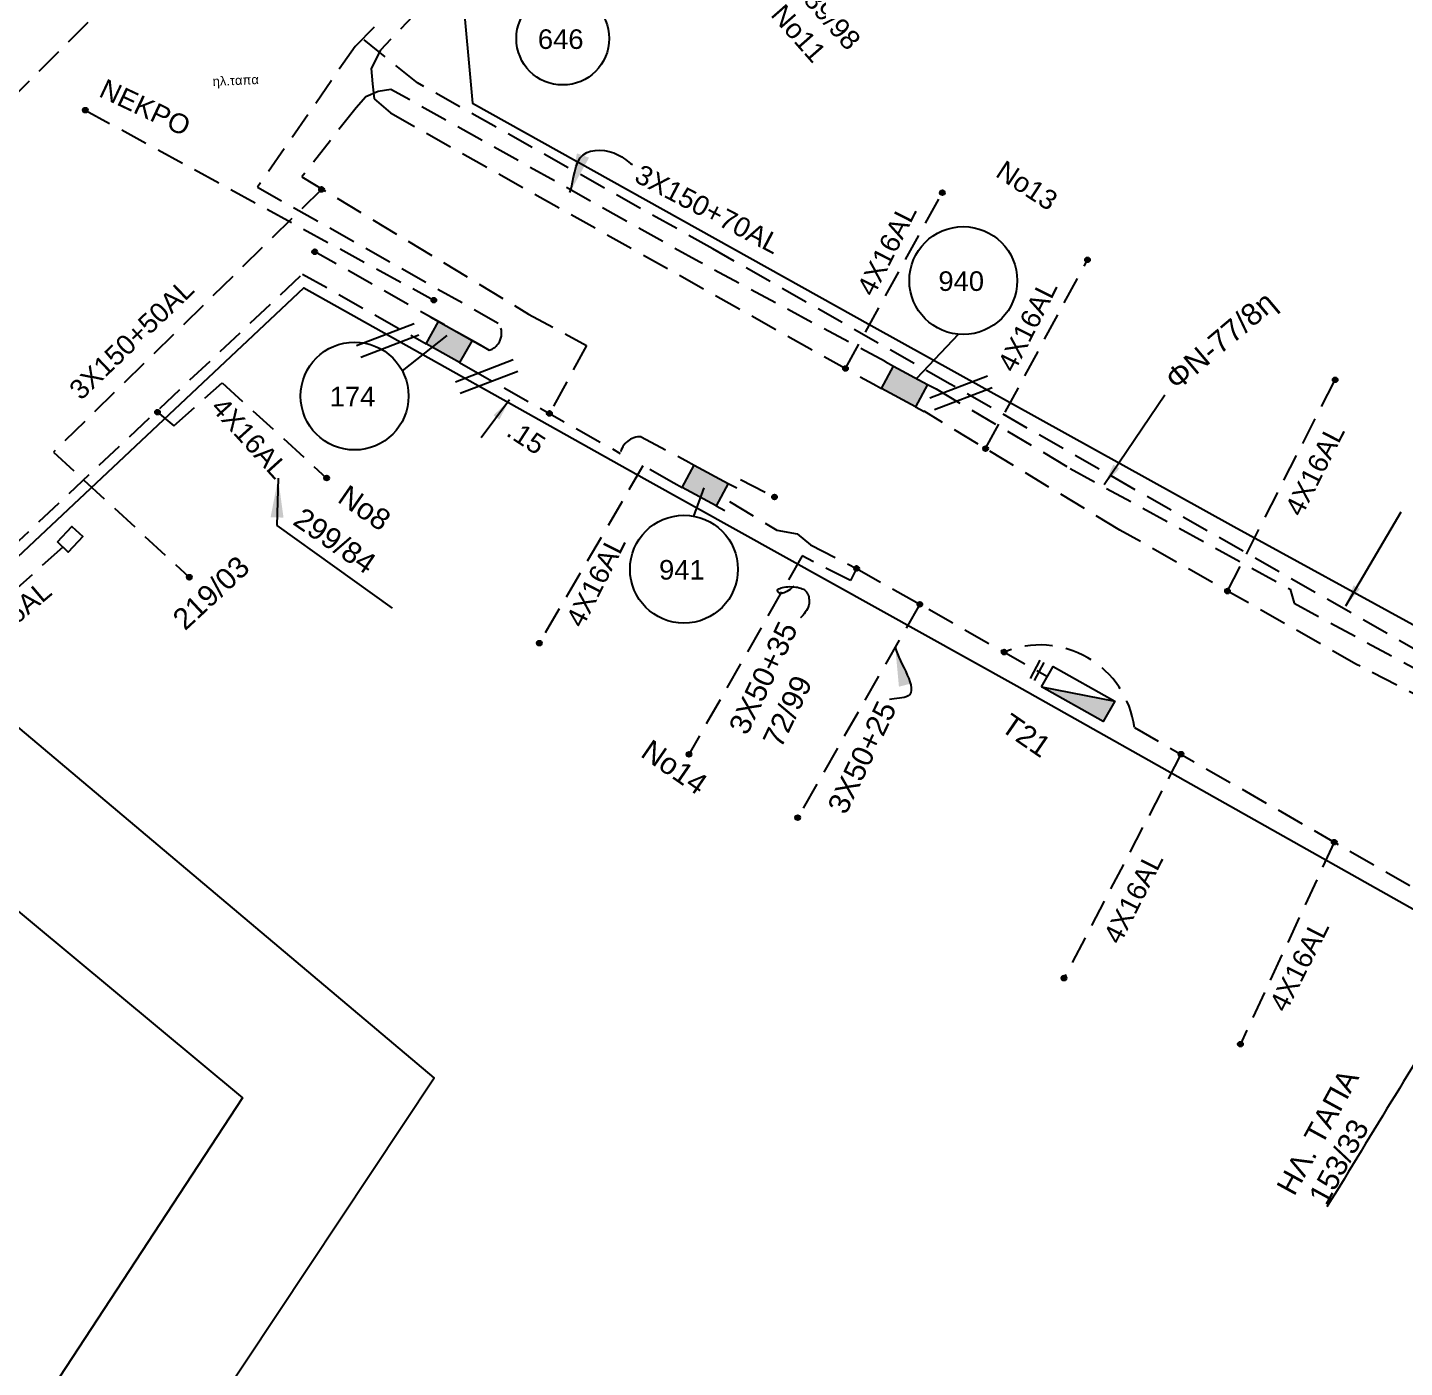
# Model space of a CAD drawing. Header units: millimetres. Extents: x 907 to 2022, y 699 to 1220.
# Drawn here: x 1675.8 to 1739.1, y 1043.7 to 1105.3 of the extents above; entities that cross this region are included whole.
import ezdxf

# ---------------------------------------------------------------- set-up
doc = ezdxf.new("R2010")
doc.units = ezdxf.units.MM
doc.linetypes.add('DASHED', pattern=[19.05, 12.7, -6.35])
for name, color, linetype in [('Link Box 4 Διευθύνσεων', 7, 'Continuous'), ('Άγνωστα', 7, 'Continuous'), ('Επιγραφές - Σχήματα', 7, 'Continuous'), ('Επιτοίχιο Κουτί', 7, 'Continuous'), ('Καλώδια ΧΤ   3x150+50AL', 7, 'DASHED'), ('Καλώδια ΧΤ   3x150+50CU', 7, 'DASHED'), ('Καλώδια ΧΤ   3x150AL+50XLPE', 7, 'DASHED'), ('Μηχανική τομή', 7, 'Continuous'), ('Συνδέσεις', 7, 'Continuous'), ('Τομή', 7, 'Continuous'), ('Υποσταθμοί', 7, 'Continuous'), ('Υπόβαθρο ΔΕΗ', 7, 'Continuous'), ('Υπόγεια Καλώδια Δικτύου ΧΤ   .15', 7, 'DASHED'), ('Υπόγεια καλώδια Δικτύου ΧΤ και Παρ. ΧΤ - 3X150+70 AL', 7, 'DASHED'), ('Υπόγεια καλώδια Παροχών ΧΤ   .15', 7, 'DASHED'), ('Υπόγεια καλώδια Παροχών ΧΤ   4x16AL', 7, 'DASHED')]:
    doc.layers.add(name, color=color, linetype=linetype)
doc.styles.get("Standard").update_dxf_attribs({"font": 'arial.ttf'})
doc.linetypes.add('SYN_LINE', pattern='A,0.5,-0.0001,["/\\/\\/\\/",Standard,S=0.1,R=0,X=0,Y=-0.05],-0.25', length=0.7501)
doc.dimstyles.new('ISO-25', dxfattribs={"dimtxt": 2.5, "dimasz": 2.5, "dimexe": 1.25, "dimexo": 0.625, "dimtad": 1, "dimtxsty": 'Standard', "dimcen": 2.5, "dimadec": 0, "dimazin": 0, "dimtfac": 1, "dimtmove": 0, "dimatfit": 3, "dimfxl": 1, "dimarcsym": 0})

# ---------------------------------------------------------------- blocks, each defined once
blk = doc.blocks.new('LINK BOX 4 ΑΝΑΧΩΡΗΣΕΩΝ')
at = {"layer": 'Link Box 4 Διευθύνσεων', "ltscale": 40}
blk.add_hatch(color=256, dxfattribs=at).paths.add_polyline_path([(-3.54, 0), (-3.54, -4.67), (3.54, -4.67), (3.54, 0)])
for p, q in [((-3.54, 0), (-5.33, 0)), ((5.33, 0), (3.54, 0)), ((-3.54, -4.67), (-5.33, -4.67)), ((5.33, -4.67), (3.54, -4.67))]:
    blk.add_line(p, q, dxfattribs=at)
blk.add_lwpolyline([(-3.54, -4.67), (-3.54, 0), (3.54, 0), (3.54, -4.67)], close=True, dxfattribs=at)
blk = doc.blocks.new('ΤΟΜΗ')
at = {"layer": 'Τομή', "ltscale": 40}
for p, q in [((-5.68, 0), (5.68, 0)), ((5.68, -2.33), (-5.68, -2.33))]:
    blk.add_line(p, q, dxfattribs=at)
blk = doc.blocks.new('ΜΗΧΑΝΙΚΗ ΤΟΜΗ')
at = {"layer": 'Μηχανική τομή', "ltscale": 40}
for p, q in [((-1.89, 0.78), (1.89, 0.78)), ((1.89, 0), (-1.89, 0))]:
    blk.add_line(p, q, dxfattribs=at)
blk = doc.blocks.new('_ΣΥΝΔΕΣΗ')
at = {"layer": 'Συνδέσεις', "linetype": 'SYN_LINE', "ltscale": 40}
blk.add_hatch(color=256, dxfattribs=at).paths.add_polyline_path([(0.5, -0.01, 1), (-0.5, -0.01, 1)])
at = {"layer": 'Συνδέσεις'}
blk.add_circle((0, -0.01), 0.5, dxfattribs=at)
blk = doc.blocks.new('υποσταθμος σε κλειστο χωρο')
at = {"layer": 'Υποσταθμοί', "ltscale": 40}
blk.add_hatch(color=256, dxfattribs=at).paths.add_polyline_path([(-9.52, -3.13), (9.52, -3.13), (9.52, 3.13)])
blk.add_lwpolyline([(-9.52, -3.13), (-9.52, 3.13), (9.52, 3.13), (9.52, -3.13)], close=True, dxfattribs=at)
blk.add_lwpolyline([(-9.52, -3.13), (9.52, 3.13)], dxfattribs=at)
blk = doc.blocks.new('ΥΠΑΡΧΩΝ ΥΠΟΣΤΑΘΜΟΣ ΣΕ ΚΛΕΙΣΤΟ ΧΩΡΟ')
at = {"layer": 'Υποσταθμοί'}
blk.add_blockref('υποσταθμος σε κλειστο χωρο', (0, 0), dxfattribs=at)
at = {"layer": 'Υποσταθμοί', "linetype": 'SYN_LINE', "ltscale": 40, "flags": 1}
for tag, p in [('ΜΕΤΑΣΧΗΜΑΤΙΣΜΟΣ', (10.66, 2.24)), ('ΙΣΧΥΣ', (10.64, -0.87)), ('ΑΡΙΘΜΟΣ', (10.77, -3.89))]:
    blk.add_attdef(tag, p, '', height=2, dxfattribs=at)
blk = doc.blocks.new('ΕΠΙΤΟΙΧΙΟ ΚΟΥΤΙ')
at = {"layer": 'Επιτοίχιο Κουτί', "ltscale": 40}
blk.add_lwpolyline([(-2.06, 1.35), (1.86, 1.35), (1.86, -1.39), (-2.06, -1.39)], close=True, dxfattribs=at)

msp = doc.modelspace()

# ---------------------------------------------------------------- linework, layer by layer
at = {"layer": 'Άγνωστα', "color": 151, "linetype": 'DASHED', "ltscale": 0.1}
msp.add_lwpolyline([(1694.375, 1108.444), (1694.196, 1108.3), (1694.398, 1108.05), (1690.835, 1104.455), (1686.352, 1097.994), (1697.446, 1091.731, -0.479402), (1697.01, 1090.494), (1696.6, 1090.725)], format="xyb", dxfattribs=at)
at = {"layer": 'Άγνωστα', "color": 27, "linetype": 'DASHED', "ltscale": 0.1}
for points in [[(1695.118, 1107.544), (1691.997, 1104.29), (1691.572, 1103.455), (1691.641, 1102.741), (1691.708, 1102.057), (1692.458, 1101.403), (1714.642, 1088.95)], [(1782.129, 1078.313), (1780.605, 1078.878), (1778.99, 1074.957), (1773.699, 1060.86), (1772.806, 1060.58), (1772.062, 1060.829), (1765.771, 1063.939), (1764.723, 1061.819), (1747.188, 1070.744), (1736.872, 1076.062), (1725.989, 1082.236), (1716.99, 1087.691)], [(1708.552, 1084.559), (1710.113, 1083.752)]]:
    msp.add_lwpolyline(points, dxfattribs=at)
at = {"layer": 'Άγνωστα', "linetype": 'DASHED', "ltscale": 0.1}
msp.add_lwpolyline([(1678.435, 1101.533), (1694.457, 1092.802)], dxfattribs=at)
at = {"layer": 'Άγνωστα', "color": 151, "linetype": 'DASHED', "ltscale": 0.1}
msp.add_lwpolyline([(1696.6, 1090.725), (1688.981, 1095.027)], dxfattribs=at)
at = {"layer": 'Άγνωστα', "color": 173, "linetype": 'DASHED', "ltscale": 0.1}
msp.add_lwpolyline([(1717.541, 1088.719), (1723.705, 1085.069), (1733.812, 1079.516), (1734.008, 1078.867), (1744.894, 1072.984), (1764.201, 1063.032), (1764.734, 1063.669), (1765.36, 1064.343), (1765.789, 1064.85), (1772.332, 1061.796), (1775.242, 1069.302), (1774.514, 1069.59), (1779.032, 1081.149), (1782.757, 1079.965)], dxfattribs=at)
at = {"layer": 'Άγνωστα', "color": 1, "linetype": 'DASHED', "ltscale": 0.1}
for points in [[(1708.053, 1083.543), (1710.227, 1082.223), (1711.159, 1082.056), (1711.772, 1081.555), (1713.887, 1080.47), (1722.661, 1075.499)], [(1713.887, 1080.47), (1713.6, 1079.91), (1711.385, 1081.047), (1706.181, 1071.924)], [(1716.795, 1078.823), (1711.179, 1069.019)]]:
    msp.add_lwpolyline(points, dxfattribs=at)
at = {"layer": 'Επιγραφές - Σχήματα', "ltscale": 0.1}
for points in [[(1693.009, 1089.546), (1695.062, 1091.176)], [(1718.573, 1091.232), (1716.635, 1089.205)], [(1706.399, 1082.873), (1706.879, 1084.173)]]:
    msp.add_lwpolyline(points, dxfattribs=at)
at = {"layer": 'Επιγραφές - Σχήματα'}
msp.add_lwpolyline([(1710.997, 1079.654), (1710.828, 1079.503), (1710.681, 1079.403), (1710.557, 1079.345), (1710.455, 1079.321), (1710.375, 1079.325), (1710.315, 1079.348), (1710.276, 1079.384), (1710.257, 1079.423), (1710.257, 1079.461), (1710.275, 1079.496), (1710.309, 1079.527), (1710.356, 1079.554), (1710.415, 1079.578), (1710.484, 1079.598), (1710.561, 1079.613), (1710.643, 1079.624), (1710.73, 1079.631), (1710.819, 1079.633), (1710.91, 1079.631), (1711, 1079.626), (1711.088, 1079.616), (1711.172, 1079.602), (1711.252, 1079.585), (1711.325, 1079.564), (1711.391, 1079.54), (1711.449, 1079.512), (1711.5, 1079.48), (1711.545, 1079.443), (1711.584, 1079.401), (1711.617, 1079.354), (1711.644, 1079.301), (1711.667, 1079.241), (1711.686, 1079.174), (1711.699, 1079.102), (1711.706, 1079.025), (1711.707, 1078.945), (1711.7, 1078.862), (1711.685, 1078.779), (1711.66, 1078.695), (1711.626, 1078.611), (1711.582, 1078.531), (1711.531, 1078.454), (1711.477, 1078.384), (1711.425, 1078.321), (1711.377, 1078.269), (1711.338, 1078.23), (1711.311, 1078.204), (1711.302, 1078.196)], dxfattribs=at)
at = {"layer": 'Επιγραφές - Σχήματα', "linetype": 'Continuous'}
for centre, radius in [((1700.382, 1104.823), 2.133), ((1718.792, 1093.702), 2.479), ((1690.813, 1088.394), 2.479), ((1705.953, 1080.435), 2.479)]:
    msp.add_circle(centre, radius, dxfattribs=at)
at = {"layer": 'Καλώδια ΧΤ   3x150+50AL', "color": 27, "ltscale": 0.1}
msp.add_lwpolyline([(1689.294, 1097.889), (1689.294, 1097.889), (1689.294, 1097.889), (1689.294, 1097.889), (1676.966, 1085.815), (1683.214, 1080.066)], dxfattribs=at)
at = {"layer": 'Καλώδια ΧΤ   3x150+50CU', "color": 151, "ltscale": 0.1}
msp.add_lwpolyline([(1782.959, 1080.495), (1778.658, 1081.929), (1775.228, 1073.437), (1773.669, 1069.437), (1774.556, 1069.065), (1772.178, 1062.909), (1765.57, 1065.853), (1764.439, 1065.267), (1763.537, 1064.246), (1754.604, 1068.783), (1749.518, 1071.456), (1746.016, 1073.408, 0.642125), (1743.235, 1074.645), (1718.193, 1088.943), (1707.28, 1095.153), (1693.701, 1102.785), (1691.255, 1104.764)], format="xyb", dxfattribs=at)
at = {"layer": 'Καλώδια ΧΤ   3x150AL+50XLPE', "color": 85, "linetype": 'DASHED', "ltscale": 0.1}
msp.add_lwpolyline([(1673.621, 1100.633), (1683.7, 1110.706)], dxfattribs=at)
at = {"layer": 'Καλώδια ΧΤ   3x150AL+50XLPE', "color": 2, "linetype": 'DASHED', "ltscale": 0.1}
msp.add_lwpolyline([(1642.482, 1052.448), (1670.56, 1076.665, -0.129315), (1670.748, 1077.391), (1688.425, 1094.001), (1693.706, 1091.019)], format="xyb", dxfattribs=at)
at = {"layer": 'Υπόβαθρο ΔΕΗ', "ltscale": 0.1}
for points in [[(1705.292, 1115.664), (1695.743, 1107.254), (1696.229, 1101.851), (1714.565, 1091.642), (1731.233, 1082.4), (1748.357, 1073.02), (1763.523, 1064.623), (1765.34, 1069.935), (1769.477, 1083.171), (1776.017, 1109.244), (1776.599, 1111.949), (1776.948, 1115.664)], [(1674.26, 1026.663), (1694.471, 1057.055), (1670.939, 1076.884), (1688.482, 1093.368), (1688.482, 1093.368), (1704.129, 1084.602), (1721.258, 1075.07), (1740.403, 1064.284), (1758.983, 1053.604), (1754.187, 1042.915), (1740.304, 1011.569)], [(1699.857, 1011.569), (1674.109, 1026.752), (1652.885, 1039.228), (1640.796, 1045.917), (1640.899, 1050.383), (1666.22, 1072.305), (1666.22, 1072.305), (1685.664, 1056.145), (1668.538, 1030.026)]]:
    msp.add_lwpolyline(points, dxfattribs=at)
at = {"layer": 'Υπόγεια καλώδια Δικτύου ΧΤ και Παρ. ΧΤ - 3X150+70 AL', "color": 27, "ltscale": 0.1}
msp.add_lwpolyline([(1715.194, 1089.978), (1706.649, 1094.562), (1692.478, 1102.488), (1691.896, 1102.384), (1691.323, 1102.143), (1690.88, 1101.64), (1688.386, 1098.466), (1698.812, 1092.163), (1701.475, 1090.72), (1699.768, 1087.597)], dxfattribs=at)
at = {"layer": 'Υπόγεια καλώδια Δικτύου ΧΤ και Παρ. ΧΤ - 3X150+70 AL', "color": 1, "ltscale": 0.1}
msp.add_lwpolyline([(1726.654, 1073.165), (1745.03, 1062.614), (1755.973, 1056.574)], dxfattribs=at)
msp.add_arc((1722.33, 1072.59), 4.362, 7.57018, 112.32992, dxfattribs=at)
at = {"layer": 'Υπόγεια καλώδια Παροχών ΧΤ   .15', "color": 27, "linetype": 'DASHED', "ltscale": 0.1}
msp.add_lwpolyline([(1696.026, 1089.709), (1703.026, 1085.757, -0.368276), (1703.988, 1086.525), (1706.033, 1085.428)], format="xyb", dxfattribs=at)
at = {"layer": 'Υπόγεια καλώδια Παροχών ΧΤ   4x16AL', "color": 27, "ltscale": 0.1}
for points in [[(1713.38, 1089.659), (1717.828, 1097.737)], [(1719.817, 1085.977), (1724.499, 1094.653)], [(1730.938, 1079.429), (1735.882, 1089.14)], [(1705.488, 1084.396), (1704.067, 1085.186), (1699.301, 1077.034)]]:
    msp.add_lwpolyline(points, dxfattribs=at)
at = {"layer": 'Υπόγεια καλώδια Παροχών ΧΤ   4x16AL', "color": 2, "ltscale": 0.1}
for points in [[(1681.754, 1087.654), (1682.504, 1087.025), (1684.723, 1089.004), (1689.529, 1084.623)], [(1677.402, 1081.454), (1668.287, 1073.224), (1667.474, 1074.003)]]:
    msp.add_lwpolyline(points, dxfattribs=at)
at = {"layer": 'Υπόγεια καλώδια Παροχών ΧΤ   4x16AL', "color": 1, "ltscale": 0.1}
for points in [[(1728.799, 1071.934), (1723.424, 1061.642)], [(1735.842, 1067.89), (1731.53, 1058.604)]]:
    msp.add_lwpolyline(points, dxfattribs=at)

# ---------------------------------------------------------------- block references
at = {"layer": 'Link Box 4 Διευθύνσεων', "xscale": 0.2499999999999998, "yscale": 0.2499999999999998, "zscale": 0.2499999999999998}
for p, rotation in [((1694.866, 1090.364), 150.5515351266732), ((1715.816, 1088.32), 151.7880562384478), ((1706.655, 1083.77), 151.7880562384478)]:
    msp.add_blockref('LINK BOX 4 ΑΝΑΧΩΡΗΣΕΩΝ', p, dxfattribs=dict(at, rotation=rotation))
at = {"layer": 'Επιτοίχιο Κουτί', "xscale": 0.2499999999999999, "yscale": 0.2499999999999999, "zscale": 0.2499999999999999, "rotation": 47.14983231269365}
msp.add_blockref('ΕΠΙΤΟΙΧΙΟ ΚΟΥΤΙ', (1677.748, 1081.834), dxfattribs=at)
at = {"layer": 'Μηχανική τομή', "xscale": 0.2499999999999995, "yscale": 0.2499999999999995, "zscale": 0.2499999999999995, "rotation": 241.7289758937636}
msp.add_blockref('ΜΗΧΑΝΙΚΗ ΤΟΜΗ', (1722.105, 1075.831), dxfattribs=at)
at = {"layer": 'Συνδέσεις', "xscale": 0.2249999999999091, "yscale": 0.2249999999999091, "zscale": 0.2249999999999091}
for p in [(1678.436, 1101.535), (1689.295, 1097.892), (1717.829, 1097.74), (1688.981, 1095.027), (1724.5, 1094.656), (1694.457, 1092.802), (1713.38, 1089.661), (1735.883, 1089.142), (1681.754, 1087.654), (1699.768, 1087.597), (1719.817, 1085.98), (1689.53, 1084.626), (1710.114, 1083.755), (1713.888, 1080.473), (1683.215, 1080.068), (1730.938, 1079.431), (1716.796, 1078.825), (1699.302, 1077.037), (1720.673, 1076.628), (1706.182, 1071.927), (1728.799, 1071.936), (1711.18, 1069.021), (1735.843, 1067.892), (1723.424, 1061.644), (1731.531, 1058.606)]:
    msp.add_blockref('_ΣΥΝΔΕΣΗ', p, dxfattribs=at)
at = {"layer": 'Τομή'}
for p, xscale, yscale, zscale, rotation in [((1692.432, 1090.678), 0.2499999999999998, 0.2499999999999998, 0.2499999999999998, 200.8872870874407), ((1696.986, 1089.015), 0.2499999999999998, 0.2499999999999998, 0.2499999999999998, 200.8872870874407), ((1718.792, 1088.271), 0.2500000000000904, 0.2500000000000904, 0.2500000000000904, 200.8872870874374)]:
    msp.add_blockref('ΤΟΜΗ', p, dxfattribs=dict(at, xscale=xscale, yscale=yscale, zscale=zscale, rotation=rotation))
at = {"layer": 'Υποσταθμοί', "xscale": 0.170742775430392, "yscale": 0.170742775430392, "zscale": 0.170742775430392, "rotation": 330.6049914887431}
msp.add_blockref('ΥΠΑΡΧΩΝ ΥΠΟΣΤΑΘΜΟΣ ΣΕ ΚΛΕΙΣΤΟ ΧΩΡΟ', (1724.073, 1074.704), dxfattribs=at)

# ---------------------------------------------------------------- texts
at = {"layer": 'Άγνωστα', "color": 7}
note = msp.add_mtext_dynamic_manual_height_columns('ηλ.ταπα\\P', width=1.8, gutter_width=12.5, heights=[0.0453, 0], dxfattribs=dict(at, insert=(1669.993, 1102.463), char_height=0.425, attachment_point=1, rotation=2.43094))
for column, words in zip(note.columns.linked_columns, ['\\P']):
    column.text = words
at = {"layer": 'Επιγραφές - Σχήματα', "char_height": 0.9, "attachment_point": 1}
for s, width, insert, rotation in [('189/98', 10.09091, (1711.612, 1107.696), 311.28018), ('No11', 10.09091, (1710.575, 1106.491), 311.28018), ('ΝΕΚΡΟ', 10.09091, (1679.39, 1103.003), 334.75883), ('No13', 10.09091, (1720.712, 1099.274), 326.74633), ('{\\H1.0833x;No8}', 10.09091, (1690.524, 1084.365), 325.38441), ('{\\H1.0833x;299/84}', 10.09091, (1688.474, 1083.33), 325.38441), ('{\\H1.0833x;219/03}', 10.09091, (1682.355, 1078.291), 42.95609), ('{\\H1.0833x;3X50+35}', 10.09091, (1707.97, 1073.174), 64.53564), ('{\\H1.0833x;72/99}', 10.09091, (1709.534, 1072.576), 64.53564), ('{\\H1.0833x;3X50+25}', 10.09091, (1712.512, 1069.524), 64.53564), ('{\\H1.0833x;T21}', 10.09091, (1720.994, 1073.864), 325.38441), ('{\\H1.0833x;No14}', 10.09091, (1704.455, 1072.664), 325.38441), ('{\\H1.0833x;ΗΛ. ΤΑΠΑ}', 14.21214, (1733.145, 1052.046), 61.38305), ('{\\H1.0833x;153/33}', 10.09091, (1734.623, 1051.607), 61.38305)]:
    msp.add_mtext_dynamic_manual_height_columns(s, width=width, gutter_width=12.5, heights=[0], dxfattribs=dict(at, insert=insert, rotation=rotation))
for s, insert in [('646', (1699.238, 1105.247)), ('940', (1717.648, 1094.125)), ('174', (1689.669, 1088.818)), ('941', (1704.809, 1080.858))]:
    msp.add_mtext_dynamic_manual_height_columns(s, width=10.09091, gutter_width=12.5, heights=[0], dxfattribs=dict(at, insert=insert))
at = {"layer": 'Επιγραφές - Σχήματα', "linetype": 'Continuous', "insert": (1727.96, 1089.365), "char_height": 1, "width": 23.56556, "attachment_point": 1, "rotation": 40.14928}
msp.add_mtext('ΦΝ-77/8η', dxfattribs=at)
at = {"layer": 'Καλώδια ΧΤ   3x150+50AL', "color": 7, "insert": (1677.61, 1088.81), "char_height": 0.9, "width": 84.18588, "attachment_point": 1, "rotation": 43.71462}
msp.add_mtext('3X150+50AL', dxfattribs=at)
at = {"layer": 'Υπόγεια Καλώδια Δικτύου ΧΤ   .15', "color": 7, "insert": (1698.218, 1087.36), "char_height": 0.9, "width": 84.18588, "attachment_point": 1, "rotation": 326.9594}
msp.add_mtext('.15', dxfattribs=at)
at = {"layer": 'Υπόγεια καλώδια Δικτύου ΧΤ και Παρ. ΧΤ - 3X150+70 AL', "color": 7, "insert": (1704.029, 1099.081), "char_height": 0.9, "width": 84.18588, "attachment_point": 1, "rotation": 332.32421}
msp.add_mtext('3X150+70AL', dxfattribs=at)
at = {"layer": 'Υπόγεια καλώδια Παροχών ΧΤ   4x16AL', "color": 7, "char_height": 0.9, "width": 84.18588, "attachment_point": 1}
for insert, rotation in [((1713.859, 1093.322), 63.16845), ((1720.329, 1089.83), 63.16845), ((1684.83, 1088.428), 312.1562), ((1733.535, 1083.2), 63.16845), ((1700.486, 1078.093), 63.16845), ((1672.972, 1077.097), 40.21019), ((1725.191, 1063.543), 63.16845), ((1732.819, 1060.423), 63.16845)]:
    msp.add_mtext('4X16AL', dxfattribs=dict(at, insert=insert, rotation=rotation))

# ---------------------------------------------------------------- leaders
at = {"layer": 'Επιγραφές - Σχήματα', "path_type": 1}
for points, override in [([(1700.709, 1097.753), (1701.325, 1099.484), (1702.92, 1099.484), (1703.58, 1099.029)], {"dimasz": 1.8, "dimtad": 0}), ([(1715.666, 1076.851), (1716.251, 1074.61), (1715.394, 1074.452)], {"dimasz": 1.8, "dimgap": 0.625, "dimtad": 0}), ([(1741.775, 1061.383), (1735.509, 1051.124)], {"dimasz": 1.8, "dimtad": 0})]:
    msp.add_leader(points, dimstyle='ISO-25', override=override, dxfattribs=at)
at = {"layer": 'Επιγραφές - Σχήματα', "ltscale": 40}
for points in [[(1697.935, 1088.213), (1696.63, 1086.474)], [(1725.268, 1084.322), (1728.056, 1088.453)], [(1736.369, 1078.75), (1738.916, 1083.073)]]:
    msp.add_leader(points, dimstyle='ISO-25', override={"dimasz": 1, "dimtad": 0}, dxfattribs=at)
at = {"layer": 'Επιγραφές - Σχήματα'}
msp.add_leader([(1687.3, 1084.615), (1687.239, 1082.443), (1692.54, 1078.647)], dimstyle='ISO-25', override={"dimasz": 1.8, "dimgap": 0.625, "dimtad": 0}, dxfattribs=at)

doc.saveas('drawing.dxf')
